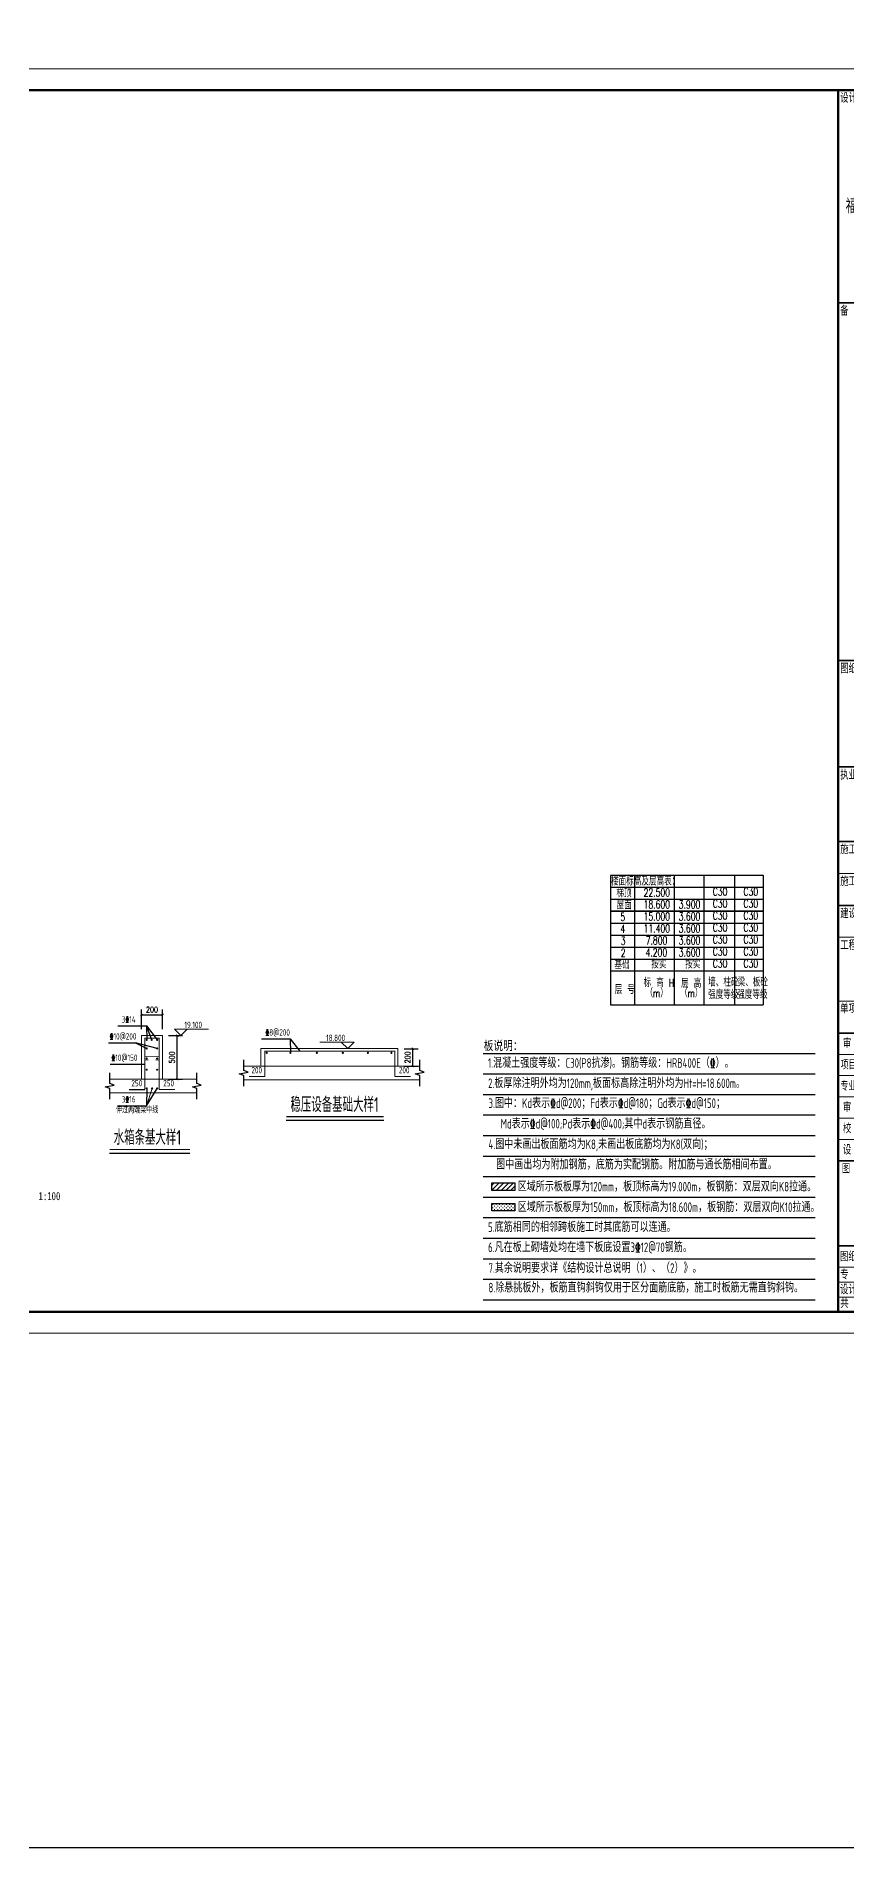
# Model space of a CAD drawing. Extents: x 3968514 to 5230306, y -516551 to -228246.
# Drawn here: x 4891499 to 4929560, y -516551 to -431451 of the extents above; entities that cross this region are included whole.
import ezdxf
from ezdxf.enums import TextEntityAlignment as Align

# ---------------------------------------------------------------- set-up
doc = ezdxf.new("R2010")
doc.units = 0
doc.header["$LTSCALE"] = 1000
doc.header["$MEASUREMENT"] = 0
for name, color, linetype in [('-S-text', 7, 'Continuous'), ('1', 2, 'Continuous'), ('DIM_SYMB', 3, 'Continuous'), ('ELEV', 3, 'Continuous'), ('HIDE_BEAMDIMMASS', 2, 'Continuous'), ('PUB_TEXT', 7, 'Continuous'), ('S-PUB_DIM', 3, 'Continuous'), ('TQ_DESIGNER2000', 7, 'Continuous'), ('墙柱楼面标高', 7, 'Continuous'), ('总说明', 7, 'Continuous'), ('桩-说明', 7, 'Continuous')]:
    doc.layers.add(name, color=color, linetype=linetype)
for name, color, linetype, lineweight in [('_0', 7, 'Continuous', 0), ('DIM_ELEV', 3, 'Continuous', 15), ('FLOOR-HATCH', 252, 'Continuous', 15), ('FRAME', 3, 'Continuous', 18), ('PKPM_BEAM_Select', 50, 'Continuous', 0), ('TITLE', 7, 'Continuous', 25)]:
    doc.layers.add(name, color=color, linetype=linetype, lineweight=lineweight)
doc.styles.add('-黑体', font='simhei.ttf', dxfattribs={"width": 0.8})
doc.styles.add('_HZTXT', font='simplex.shx', dxfattribs={"width": 0.8, "bigfont": 'hztxt.shx'})
doc.styles.add('_TCH_DIM_T3', font='SIMPLEX.shx', dxfattribs={"width": 0.7, "bigfont": 'GBCBIG.shx'})
doc.styles.add('DXFS', font='txt.shx', dxfattribs={"width": 0.7, "bigfont": 'dxfs.shx'})
doc.styles.add('FRAME', font='simhei.ttf', dxfattribs={"width": 0.7})
doc.styles.add('HZ', font='txt.shx', dxfattribs={"width": 0.8, "bigfont": 'hztxt.shx'})
doc.styles.add('TSSD_REIN', font='Tssdeng.shx', dxfattribs={"width": 0.7, "bigfont": 'hztxt.shx'})
doc.dimstyles.new('_TCH_ARCH&&100', dxfattribs={"dimtxt": 255, "dimasz": 100, "dimexe": 250, "dimexo": 300, "dimgap": 122.5, "dimtad": 1, "dimdec": 0, "dimzin": 0, "dimdsep": 46, "dimtxsty": '_TCH_DIM_T3', "dimblk": 'ARCHTICK', "dimcen": 0.09, "dimclrt": 7, "dimazin": 2, "dimtfac": 1, "dimtdec": 0, "dimtix": 1, "dimtmove": 2, "dimatfit": 3, "dimfxl": 150, "dimtolj": 1, "dimtzin": 0, "dimarcsym": 0})

# ---------------------------------------------------------------- blocks, each defined once
blk = doc.blocks.new('gsdgsfrtr')
at = {"layer": '墙柱楼面标高'}
for p, q in [((-524913, -1071132), (-517735, -1071132)), ((-523781, -1071150), (-523781, -1077231)), ((-521915, -1071132), (-521915, -1077231)), ((-520529, -1071132), (-520529, -1077231)), ((-519087, -1071132), (-519086, -1077231)), ((-517735, -1071132), (-517735, -1077231)), ((-524913, -1071695), (-517735, -1071695)), ((-524913, -1071695), (-517735, -1071695)), ((-524913, -1072259), (-517735, -1072259)), ((-524913, -1072822), (-517735, -1072822)), ((-524913, -1073385), (-517735, -1073385)), ((-524913, -1073948), (-517735, -1073948)), ((-524913, -1074511), (-517735, -1074511)), ((-524913, -1075074), (-517735, -1075074)), ((-524913, -1075074), (-517735, -1075074)), ((-524913, -1075074), (-517735, -1075074)), ((-524913, -1075637), (-517735, -1075637)), ((-524913, -1075637), (-517735, -1075637)), ((-524913, -1075637), (-517735, -1075637)), ((-524913, -1077231), (-517735, -1077231))]:
    blk.add_line(p, q, dxfattribs=at)
blk.add_lwpolyline([(-524913, -1071149), (-524913, -1077231)], dxfattribs=at)
at = {"layer": '墙柱楼面标高', "style": 'HZ', "width": 0.7}
for s, p in [('楼面标高及层高表：', (-524881, -1071619)), ('梯顶', (-524631, -1072173)), ('22.500', (-523355, -1072137)), ('C30', (-520108, -1072097)), ('C30', (-518666, -1072097)), ('屋面', (-524626, -1072742)), ('5', (-524446, -1073287)), ('18.600', (-523355, -1072700)), ('15.000', (-523355, -1073263)), ('3.900', (-521707, -1072700)), ('3.600', (-521707, -1073263)), ('C30', (-520108, -1072660)), ('C30', (-520108, -1073223)), ('C30', (-518666, -1072660)), ('C30', (-518666, -1073223)), ('4', (-524446, -1073850)), ('11.400', (-523355, -1073826)), ('3.600', (-521707, -1073826)), ('C30', (-520108, -1073786)), ('C30', (-518666, -1073786)), ('3', (-524428, -1074413)), ('2', (-524428, -1074976)), ('4.200', (-523263, -1074952)), ('7.800', (-523257, -1074389)), ('3.600', (-521707, -1074389)), ('3.600', (-521707, -1074952)), ('C30', (-520108, -1074349)), ('C30', (-520108, -1074912)), ('C30', (-518666, -1074349)), ('C30', (-518666, -1074912)), ('基础', (-524725, -1075539)), ('按实', (-522993, -1075515)), ('按实', (-521400, -1075515)), ('C30', (-520108, -1075475)), ('C30', (-518666, -1075475)), ('层 号', (-524710, -1076708)), ('标 高 H', (-523356, -1076384)), ('（m）', (-523268, -1076864)), ('层 高', (-521595, -1076421)), ('（m）', (-521641, -1076864)), ('墙、柱砼', (-520320, -1076363)), ('梁、板砼', (-518937, -1076363)), ('强度等级', (-520323, -1076942)), ('强度等级', (-518957, -1076942))]:
    blk.add_text(s, height=376, dxfattribs=at).set_placement(p)
blk = doc.blocks.new('_ArchTick')
at = {"color": 0, "linetype": 'ByBlock', "const_width": 0.4}
blk.add_lwpolyline([(-0.5, -0.5), (0.5, 0.5)], dxfattribs=at)
blk = doc.blocks.new('*D857')
at = {"layer": 'Defpoints', "color": 0, "transparency": 16777216}
for p in [(4908472, -479012), (4909188, -479012), (4908472, -479833)]:
    blk.add_point(p, dxfattribs=at)
at = {"layer": 'S-PUB_DIM', "color": 0, "lineweight": -2, "transparency": 16777216}
for p, q in [((4908772, -479012), (4909438, -479012)), ((4909188, -479833), (4909188, -479012)), ((4908772, -479833), (4909438, -479833))]:
    blk.add_line(p, q, dxfattribs=at)
at = {"layer": 'S-PUB_DIM', "color": 0, "lineweight": -2, "transparency": 16777216, "xscale": 100, "yscale": 100, "zscale": 100}
for p, rotation in [((4909188, -479012), 90), ((4909188, -479833), 270)]:
    blk.add_blockref('_ArchTick', p, dxfattribs=dict(at, rotation=rotation))
at = {"layer": 'S-PUB_DIM', "color": 7, "transparency": 16777216, "insert": (4908938, -479422), "char_height": 255, "attachment_point": 5, "rotation": 90, "style": '_TCH_DIM_T3'}
blk.add_mtext('\\A1;200', dxfattribs=at)
blk = doc.blocks.new('*D856')
at = {"layer": 'Defpoints', "color": 0, "transparency": 16777216}
for p in [(4897406, -478400), (4898122, -478400), (4897406, -480447)]:
    blk.add_point(p, dxfattribs=at)
at = {"layer": 'S-PUB_DIM', "color": 0, "lineweight": -2, "transparency": 16777216}
for p, q in [((4897706, -478400), (4898372, -478400)), ((4898122, -480447), (4898122, -478400)), ((4897706, -480447), (4898372, -480447))]:
    blk.add_line(p, q, dxfattribs=at)
at = {"layer": 'S-PUB_DIM', "color": 0, "lineweight": -2, "transparency": 16777216, "xscale": 100, "yscale": 100, "zscale": 100}
for p, rotation in [((4898122, -478400), 90), ((4898122, -480447), 270)]:
    blk.add_blockref('_ArchTick', p, dxfattribs=dict(at, rotation=rotation))
at = {"layer": 'S-PUB_DIM', "color": 7, "transparency": 16777216, "insert": (4897872, -479424), "char_height": 255, "attachment_point": 5, "rotation": 90, "style": '_TCH_DIM_T3'}
blk.add_mtext('\\A1;500', dxfattribs=at)
blk = doc.blocks.new('*D855')
at = {"layer": 'Defpoints', "color": 0, "transparency": 16777216}
for p in [(4897429, -477428), (4896438, -478400), (4897429, -478400)]:
    blk.add_point(p, dxfattribs=at)
at = {"layer": 'S-PUB_DIM', "color": 0, "lineweight": -2, "transparency": 16777216}
for p, q in [((4896438, -478100), (4896438, -477178)), ((4897429, -478100), (4897429, -477178)), ((4896438, -477428), (4897429, -477428))]:
    blk.add_line(p, q, dxfattribs=at)
at = {"layer": 'S-PUB_DIM', "color": 0, "lineweight": -2, "transparency": 16777216, "xscale": 100, "yscale": 100, "zscale": 100, "rotation": 180}
blk.add_blockref('_ArchTick', (4896438, -477428), dxfattribs=at)
at = {"layer": 'S-PUB_DIM', "color": 0, "lineweight": -2, "transparency": 16777216, "xscale": 100, "yscale": 100, "zscale": 100}
blk.add_blockref('_ArchTick', (4897429, -477428), dxfattribs=at)
at = {"layer": 'S-PUB_DIM', "color": 7, "transparency": 16777216, "insert": (4896934, -477178), "char_height": 255, "attachment_point": 5, "style": '_TCH_DIM_T3'}
blk.add_mtext('\\A1;200', dxfattribs=at)
blk = doc.blocks.new('A$C0B803521')
at = {"layer": 'FRAME'}
h = blk.add_hatch(color=256, dxfattribs=at)
h.paths.add_polyline_path([(-21025, 90227), (-20017, 91236), (-19135, 90354), (-18955, 90354), (-20278, 91677), (-21728, 90227), (-20278, 88777), (-18828, 90227), (-19604, 90227), (-19604, 89631), (-20017, 89218)], flags=0)
edge = h.paths.add_edge_path(flags=0)
edge.add_arc((-20199, 90039), 69.1, 0, 45, ccw=False)
edge.add_line((-20130, 90039), (-20130, 89455))
edge.add_line((-20130, 89455), (-20014, 89339))
edge.add_line((-20014, 89339), (-19815, 89537))
edge.add_line((-19815, 89537), (-19815, 90148))
edge.add_arc((-19884, 90148), 69.1, 360, 405)
edge.add_line((-19835, 90197), (-20329, 90690))
edge.add_arc((-20378, 90642), 69.1, 45, 135)
edge.add_line((-20426, 90690), (-20541, 90576))
edge.add_arc((-20492, 90527), 69.1, 135, 225)
edge.add_line((-20541, 90478), (-20150, 90088))
edge = h.paths.add_edge_path(flags=0)
edge.add_arc((-19698, 90520), 192, 0, 180)
edge.add_arc((-19698, 90520), 192, 180, 360)
h.paths.add_polyline_path([(-20637, 88777), (-20539, 88777), (-21971, 90208), (-20502, 91677), (-20600, 91677), (-22068, 90208)], flags=0)
at = {"layer": 'FRAME', "lineweight": 18}
for p, q in [((-100043, 93652), (-100043, 34252)), ((-15943, 93652), (-100043, 93652)), ((-15943, 34252), (-15943, 93652)), ((-16943, 55852), (-23943, 55852)), ((-16943, 52852), (-23943, 52852)), ((-16943, 49852), (-23943, 49852)), ((-21943, 48352), (-21943, 42352)), ((-19443, 48352), (-19443, 42352)), ((-16943, 47352), (-23943, 47352)), ((-16943, 46352), (-23943, 46352)), ((-16943, 45352), (-23943, 45352)), ((-16943, 44352), (-23943, 44352)), ((-16943, 43352), (-23943, 43352)), ((-22193, 38352), (-22193, 35252)), ((-16943, 37352), (-23943, 37352)), ((-16943, 36652), (-23943, 36652)), ((-20443, 37352), (-20443, 35252)), ((-18693, 37352), (-18693, 35252)), ((-16943, 35952), (-23943, 35952)), ((-100043, 34252), (-15943, 34252))]:
    blk.add_line(p, q, dxfattribs=at)
at = {"layer": 'FRAME', "lineweight": 35}
for p, q in [((-97543, 92652), (-99543, 92652)), ((-99543, 92652), (-99543, 70152)), ((-23943, 82652), (-16943, 82652)), ((-16943, 65852), (-23943, 65852)), ((-16943, 60852), (-23943, 60852)), ((-16943, 57352), (-23943, 57352)), ((-16943, 54352), (-23943, 54352)), ((-16943, 48352), (-23943, 48352)), ((-16943, 42352), (-23943, 42352)), ((-16943, 38352), (-23943, 38352))]:
    blk.add_line(p, q, dxfattribs=at)
at = {"layer": 'FRAME', "lineweight": 140}
for p, q in [((-97543, 92652), (-97543, 35252)), ((-16943, 92652), (-97543, 92652)), ((-16943, 35252), (-16943, 92652)), ((-97543, 35252), (-16943, 35252))]:
    blk.add_line(p, q, dxfattribs=at)
at = {"layer": 'FRAME', "lineweight": 70}
blk.add_line((-23943, 92652), (-23943, 35252), dxfattribs=at)
at = {"layer": 'FRAME', "lineweight": 18}
for points in [[(-99043, 70152), (-99043, 92652)], [(-98543, 70152), (-98543, 92652)], [(-98043, 70152), (-98043, 92652)], [(-97543, 90152), (-99543, 90152)], [(-97543, 87652), (-99543, 87652)], [(-97543, 85152), (-99543, 85152)], [(-97543, 82652), (-99543, 82652)], [(-97543, 80152), (-99543, 80152)], [(-97543, 77652), (-99543, 77652)], [(-97543, 75152), (-99543, 75152)], [(-97543, 72652), (-99543, 72652)]]:
    blk.add_lwpolyline(points, dxfattribs=at)
at = {"layer": 'FRAME', "lineweight": 35}
blk.add_lwpolyline([(-97543, 70152), (-99543, 70152)], dxfattribs=at)
at = {"layer": 'FRAME', "char_height": 350, "attachment_point": 5, "rotation": 90, "style": 'DXFS'}
for s, insert, width in [('日   期', (-99319, 91415), 1350.55), ('签   名   ', (-99289, 88930), 1430.08), ('专   业', (-99284, 86439), 1489.43), ('日  期', (-99293, 83691), 1132.5), ('签  名   ', (-99293, 81402), 1185), ('专  业', (-99293, 78902), 1132.5), ('日  期', (-99293, 76402), 1132.5), ('签  名   ', (-99293, 73902), 1185)]:
    blk.add_mtext(s, dxfattribs=dict(at, insert=insert, width=width))
at = {"layer": 'FRAME', "style": 'FRAME'}
for s, insert, char_height, width, attachment_point in [('设计单位', (-23843, 92502), 400, 2368.14, 1), ('福建医工设计院有限公司', (-20443, 87187), 600, 9859.32, 5), ('国家住建部', (-20359, 85288), 500, 2944.75, 5), ('化工石化医药行业', (-20359, 84447), 500, 4781.36, 5), ('甲级 A135009049', (-20359, 83644), 500, 4439.66, 5), ('备  注', (-23843, 82502), 400, 1758.31, 1), ('{\\W0.55;本图未经设计院签字、盖章无效。}', (-23176, 81291), 400, 6834.92, 7), ('图纸专用章', (-23843, 65702), 400, 2928.14, 1), ('执业章', (-23843, 60702), 400, 3554.58, 1), ('施工图审查机构', (-23843, 57202), 400, 5412.54, 1), ('施工图审查合格书编号', (-23843, 55702), 400, 6008.14, 1), ('建设单位', (-23843, 54193), 400, 2375.25, 1), ('工程名称', (-23843, 52702), 400, 2368.14, 1), ('单项工程', (-23843, 49725), 400, 2349.15, 1), ('审    定', (-22943, 47865), 400, 2342.03, 5), ('审    核', (-22943, 44865), 400, 2356.27, 5), ('校    对', (-22943, 43865), 400, 2370.51, 5), ('设    计', (-22943, 42865), 400, 2363.39, 5), (' 图    名', (-23959, 42202), 400, 1860.82, 1), ('图纸编号', (-23068, 37852), 400, 2325.42, 5), ('专    业', (-23068, 37002), 400, 2057.29, 5), ('比  例', (-19568, 37002), 400, 1677.63, 5), ('设计阶段', (-23068, 36302), 400, 2361.02, 5), ('共    张', (-23068, 35652), 400, 2045.42, 5), ('第    张', (-21318, 35652), 400, 2050.17, 5), ('版  次', (-19568, 35602), 400, 1753.56, 5), ('日  期', (-19568, 36302), 400, 1618.31, 5)]:
    blk.add_mtext(s, dxfattribs=dict(at, insert=insert, char_height=char_height, width=width, attachment_point=attachment_point))
at = {"layer": 'FRAME', "lineweight": 18, "insert": (-99293, 71402), "char_height": 350, "width": 1132.5, "attachment_point": 5, "rotation": 90, "style": 'DXFS'}
blk.add_mtext('专  业', dxfattribs=at)
at = {"layer": 'FRAME', "lineweight": 18, "char_height": 400, "attachment_point": 5, "style": 'FRAME'}
for s, insert, width in [('{\\W0.65;项目负责人}', (-22908, 46865), 2758.64), ('{\\W0.65;专业负责人}', (-22915, 45865), 2763.05)]:
    blk.add_mtext(s, dxfattribs=dict(at, insert=insert, width=width))
at = {"layer": 'TQ_DESIGNER2000', "style": 'TSSD_REIN', "width": 0.7}
blk.add_text('结构', height=450, dxfattribs=at).set_placement((-21289, 36784), align=Align.CENTER)

msp = doc.modelspace()

# ---------------------------------------------------------------- hatches: boundary and pattern name
at = {"layer": 'FLOOR-HATCH'}
h = msp.add_hatch(dxfattribs=at)
h.set_pattern_fill('ANSI31', color=256, scale=100, style=0)
h.set_pattern_definition([(45, (-15269540.35, 11353708.84), (-112.2532015, 112.2532015), [])])
h.paths.add_polyline_path([(4912890.82153, -485312.94898), (4913970.82153, -485312.94898), (4913970.82153, -485672.94898), (4912890.82153, -485672.94898)], flags=0)
h = msp.add_hatch(dxfattribs=at)
h.set_pattern_fill('CROSS', color=256, scale=50, style=0)
h.set_pattern_definition([(0, (0, 0), (79.375, 79.375), [39.6875, -119.0625]), (90, (19.84, -19.84), (-79.375, 79.375), [39.6875, -119.0625])])
h.paths.add_polyline_path([(4912890.82153, -486277.58977), (4913970.82153, -486277.58977), (4913970.82153, -486637.58977), (4912890.82153, -486637.58977)], flags=0)

# ---------------------------------------------------------------- linework, layer by layer
at = {"layer": '-S-text', "color": 8}
for p, q in [((4912491.51359, -479232.10107), (4928069.16048, -479232.10107)), ((4912491.51359, -480196.74186), (4928069.16048, -480196.74186)), ((4912491.51359, -481161.38266), (4928069.16048, -481161.38266)), ((4912491.51359, -482126.02345), (4928069.16048, -482126.02345)), ((4912491.51359, -483090.66424), (4928069.16048, -483090.66424)), ((4912491.51359, -484055.30504), (4928069.16048, -484055.30504)), ((4912491.51359, -485019.94583), (4928069.16048, -485019.94583)), ((4912491.51359, -485984.58662), (4928069.16048, -485984.58662)), ((4912491.51359, -486949.22742), (4928069.16048, -486949.22742)), ((4912491.51359, -487913.86821), (4928069.16048, -487913.86821)), ((4912491.51359, -488878.50901), (4928069.16048, -488878.50901)), ((4912491.51359, -489843.1498), (4928069.16048, -489843.1498)), ((4912491.51359, -490807.79059), (4928069.16048, -490807.79059))]:
    msp.add_line(p, q, dxfattribs=at)
at = {"color": 3, "linetype": 'ByBlock'}
for p, q in [((4895330.43023, -477942.46867), (4896674.57107, -477942.46867)), ((4896674.57107, -477942.46867), (4897177.33198, -478597.11878)), ((4896674.57107, -477942.46867), (4896686.83823, -478597.11878)), ((4896923.6387, -478597.11878), (4896674.57107, -477942.46867)), ((4894892.87485, -478739.86641), (4896163.6364, -478739.86641)), ((4896163.6364, -478739.86641), (4896686.83823, -479001.79016)), ((4897177.33198, -479001.79016), (4896163.6364, -478739.86641)), ((4902077.2227, -478553.70773), (4903421.36354, -478553.70773)), ((4903421.36354, -478553.70773), (4903881.69608, -479126.69783)), ((4903421.36354, -478553.70773), (4903433.63071, -479208.35784)), ((4894974.00932, -479741.24339), (4896575.38067, -479741.24339)), ((4896674.57107, -481693.35015), (4897177.33198, -480881.3887)), ((4896686.83823, -480881.3887), (4896674.57107, -481693.35015)), ((4895330.43023, -481693.35015), (4896674.57107, -481693.35015))]:
    msp.add_line(p, q, dxfattribs=at)
msp.add_lwpolyline([(3968514.34775, -228245.96157), (5230305.55234, -228245.96157), (5230305.55234, -516551.15959), (3968514.34775, -516551.15959)], close=True)
at = {"color": 1, "const_width": 60}
msp.add_lwpolyline([(4918462.26375, -472547.20651), (4925640.88189, -472547.19531)], dxfattribs=at)
at = {"color": 1, "linetype": 'ByBlock', "const_width": 50}
for points in [[(4897267.6464, -480932.5671), (4897267.6464, -478515.45878), (4896599.94541, -478515.45878), (4896599.94541, -480938.42605)], [(4908333.18436, -480318.60739), (4908333.18436, -479126.69783), (4902237.26821, -479126.69783), (4902237.26821, -480324.46635)], [(4902237.26821, -480324.46635), (4901492.4093, -480324.46635)], [(4909078.04327, -480318.60739), (4908333.18436, -480318.60739)], [(4896599.94541, -480938.42605), (4895855.08649, -480938.42605)], [(4898012.50531, -480932.5671), (4897267.6464, -480932.5671)]]:
    msp.add_lwpolyline(points, dxfattribs=at)
for points in [[(4896686.83823, -478622.319, -1), (4896686.83823, -478571.91856, -1), (4896686.83823, -478622.319, -1)], [(4896686.83823, -479026.99038, -1), (4896686.83823, -478976.58994, -1), (4896686.83823, -479026.99038, -1)], [(4896923.6387, -478622.319, -1), (4896923.6387, -478571.91856, -1), (4896923.6387, -478622.319, -1)], [(4897177.33198, -478622.319, -1), (4897177.33198, -478571.91856, -1), (4897177.33198, -478622.319, -1)], [(4897177.33198, -479026.99038, -1), (4897177.33198, -478976.58994, -1), (4897177.33198, -479026.99038, -1)], [(4896686.83823, -479500.16051, -1), (4896686.83823, -479449.76007, -1), (4896686.83823, -479500.16051, -1)], [(4896686.83823, -480025.34651, -1), (4896686.83823, -479974.94607, -1), (4896686.83823, -480025.34651, -1)], [(4897177.33198, -479500.16051, -1), (4897177.33198, -479449.76007, -1), (4897177.33198, -479500.16051, -1)], [(4897177.33198, -480025.34651, -1), (4897177.33198, -479974.94607, -1), (4897177.33198, -480025.34651, -1)], [(4902324.16103, -479233.55806, -1), (4902324.16103, -479183.15762, -1), (4902324.16103, -479233.55806, -1)], [(4903433.63071, -479233.55806, -1), (4903433.63071, -479183.15762, -1), (4903433.63071, -479233.55806, -1)], [(4904676.23776, -479233.55806, -1), (4904676.23776, -479183.15762, -1), (4904676.23776, -479233.55806, -1)], [(4905896.65947, -479233.55806, -1), (4905896.65947, -479183.15762, -1), (4905896.65947, -479233.55806, -1)], [(4907072.71051, -479233.55806, -1), (4907072.71051, -479183.15762, -1), (4907072.71051, -479233.55806, -1)], [(4908177.76259, -479233.55806, -1), (4908177.76259, -479183.15762, -1), (4908177.76259, -479233.55806, -1)], [(4896686.83823, -480906.58892, -1), (4896686.83823, -480856.18848, -1), (4896686.83823, -480906.58892, -1)], [(4896941.1846, -480906.58892, -1), (4896941.1846, -480856.18848, -1), (4896941.1846, -480906.58892, -1)], [(4897177.33198, -480906.58892, -1), (4897177.33198, -480856.18848, -1), (4897177.33198, -480906.58892, -1)]]:
    msp.add_lwpolyline(points, format="xyb", dxfattribs=at)
at = {"layer": '1', "color": 2, "linetype": 'ByBlock', "const_width": 40}
msp.add_lwpolyline([(4896772.23397, -479544.80117), (4896591.21641, -479544.80117), (4896591.21641, -479388.54498), (4897267.6464, -479388.54498), (4897267.6464, -479544.80117), (4897086.62884, -479544.80117)], dxfattribs=at)
at = {"layer": '_0', "color": 0}
for p, q in [((4901246.05021, -479833.08999), (4909504.84177, -479833.08999)), ((4894947.37869, -480447.04969), (4899039.35169, -480447.04969)), ((4901246.05021, -480472.36382), (4909504.84177, -480472.36382)), ((4894947.37869, -481086.32352), (4899039.35169, -481086.32352))]:
    msp.add_line(p, q, dxfattribs=at)
for points in [[(4896438.37277, -478400.44318), (4897429.21903, -478400.44318), (4897429.21903, -480447.04969), (4896438.37277, -480447.04969)], [(4902052.50872, -479011.68224), (4908471.57015, -479011.68224), (4908471.57015, -479833.08999), (4902052.50872, -479833.08999)]]:
    msp.add_lwpolyline(points, close=True, dxfattribs=at)
at = {"layer": 'DIM_ELEV'}
for p, q in [((4898284.41434, -478400.44318), (4897984.41434, -478100.44318)), ((4897984.41434, -478100.44318), (4899591.35508, -478100.44318)), ((4898284.41434, -478400.44318), (4898584.41434, -478100.44318)), ((4906425.20821, -478711.68224), (4904818.26746, -478711.68224)), ((4906125.20821, -479011.68224), (4905825.20821, -478711.68224)), ((4906255.90462, -479011.68224), (4905825.20821, -479011.68224)), ((4906125.20821, -479011.68224), (4906425.20821, -478711.68224))]:
    msp.add_line(p, q, dxfattribs=at)
at = {"layer": 'DIM_SYMB', "color": 0}
for points in [[(4901246.05021, -480772.36382), (4901246.05021, -480265.2269), (4901036.05021, -480188.79315), (4901456.05021, -480114.73582), (4901246.05021, -480040.2269), (4901246.05021, -479533.08999)], [(4909504.84177, -480772.36382), (4909504.84177, -480265.2269), (4909294.84177, -480188.79315), (4909714.84177, -480114.73582), (4909504.84177, -480040.2269), (4909504.84177, -479533.08999)], [(4894947.37869, -481386.32352), (4894947.37869, -480879.18661), (4894737.37869, -480802.75286), (4895157.37869, -480728.69553), (4894947.37869, -480654.18661), (4894947.37869, -480147.04969)], [(4899039.35169, -481386.32352), (4899039.35169, -480879.18661), (4898829.35169, -480802.75286), (4899249.35169, -480728.69553), (4899039.35169, -480654.18661), (4899039.35169, -480147.04969)]]:
    msp.add_lwpolyline(points, dxfattribs=at)
at = {"layer": 'PKPM_BEAM_Select', "color": 0}
msp.add_line((4896941.1846, -480881.3887), (4896674.57107, -481693.35015), dxfattribs=at)
at = {"layer": 'PUB_TEXT', "color": 0, "linetype": 'Continuous'}
for p, q in [((4903232.18841, -482374.09555, -1437.58805), (4907820.42387, -482374.09555, -1437.58805)), ((4894932.68764, -483915.65839, -1437.58805), (4898715.26186, -483915.65839, -1437.58805))]:
    msp.add_line(p, q, dxfattribs=at)
at = {"layer": 'PUB_TEXT', "color": 0, "linetype": 'Continuous', "const_width": 56.25, "elevation": -1437.58805}
for points in [[(4903248.63401, -482209.69684), (4907819.15261, -482209.69684)], [(4894949.13324, -483751.25968), (4898713.9906, -483751.25968)]]:
    msp.add_lwpolyline(points, dxfattribs=at)
at = {"layer": 'TITLE'}
for points in [[(4912890.82153, -485312.94898), (4913970.82153, -485312.94898), (4913970.82153, -485672.94898), (4912890.82153, -485672.94898), (4912890.82153, -485312.94898)], [(4912890.82153, -486277.58977), (4913970.82153, -486277.58977), (4913970.82153, -486637.58977), (4912890.82153, -486637.58977), (4912890.82153, -486277.58977)]]:
    msp.add_lwpolyline(points, dxfattribs=at)

# ---------------------------------------------------------------- block references
for name, p in [('A$C0B803521', (4953097.22863, -526631.20711)), ('gsdgsfrtr', (5443375.65458, 600274.42758))]:
    msp.add_blockref(name, p)

# ---------------------------------------------------------------- texts
at = {"layer": 'ELEV', "color": 0, "style": 'TSSD_REIN', "width": 0.7}
for s, p in [('稳压设备基础大样1', (4903436.11531, -481990.99445, -1437.58805)), ('水箱条基大样1', (4895136.61454, -483532.55729, -1437.58805))]:
    msp.add_text(s, height=700, dxfattribs=at).set_placement(p)
at = {"layer": 'HIDE_BEAMDIMMASS', "color": 0, "style": 'TSSD_REIN', "width": 0.7}
for s, p in [('%%13210@200', (4894948.37738, -478675.01839)), ('3%%13214', (4895514.54802, -477877.62065)), ('\x848@200', (4902261.34049, -478488.85971)), ('%%13210@150', (4895029.51185, -479676.39537)), ('200', (4901604.2551, -480259.61833)), ('200', (4908526.8229, -480259.61833)), ('250', (4895966.9323, -480873.57803)), ('250', (4897461.28494, -480873.57803)), ('3%%13216', (4895514.54802, -481628.50213)), ('伸过两端梁中线', (4895246.98089, -482131.26098))]:
    msp.add_text(s, height=300, dxfattribs=at).set_placement(p, align=Align.BOTTOM_LEFT)
for s, p in [('19.100', (4898457.45075, -478043.68243)), ('18.800', (4905112.17179, -478654.92148))]:
    msp.add_text(s, height=300, dxfattribs=at).set_placement(p)
at = {"layer": 'PUB_TEXT', "style": '-黑体', "width": 0.8}
msp.add_text('1:100', height=375.527426, dxfattribs=at).set_placement((4891608.42465, -486124.39871))
at = {"layer": '总说明', "style": '_HZTXT', "width": 0.75}
msp.add_text('板说明：', height=450, dxfattribs=at).set_placement((4912512.07424, -479120.0626))
at = {"layer": '桩-说明', "style": 'TSSD_REIN', "width": 0.7}
for s, p in [('1.混凝土强度等级：C30(P8抗渗)。钢筋等级：HRB400E（%%132）。', (4912712.69207, -479909.636)), ('2.板厚除注明外均为120mm,板面标高除注明外均为Ht=H=18.600m。', (4912717.72808, -480862.02991)), ('5.底筋相同的相邻跨板施工时其底筋可以连通。', (4912717.77532, -487619.38203)), ('6.凡在板上砌墙处均在墙下板底设置3%%13212@70钢筋。', (4912717.83013, -488567.93276)), ('7.其余说明要求详《结构设计总说明（1）、（2）》。', (4912734.03498, -489540.92748)), ('8.除悬挑板外，板筋直钩斜钩仅用于区分面筋底筋，施工时板筋无需直钩斜钩。', (4912734.03498, -490463.05577))]:
    msp.add_text(s, height=450, dxfattribs=at).set_placement(p)
for s, p in [('3.图中：Kd表示%%132d@200；Fd表示%%132d@180；Gd表示%%132d@150；', (4912737.15359, -481572.74167)), ('   Md表示%%132d@100;Pd表示%%132d@400;其中d表示钢筋直径。', (4912737.15359, -482537.38247)), ('4.图中未画出板面筋均为K8,未画出板底筋均为K8(双向)；', (4912737.15359, -483502.02326)), ('图中画出均为附加钢筋，底筋为实配钢筋。附加筋与通长筋相间布置。', (4913095.43726, -484454.76624)), ('区域所示板板厚为120mm，板顶标高为19.000m，板钢筋：双层双向K8拉通。', (4914105.82153, -485492.94898)), ('区域所示板板厚为150mm，板顶标高为18.600m，板钢筋：双层双向K10拉通。', (4914105.82153, -486457.58977))]:
    msp.add_text(s, height=450, dxfattribs=at).set_placement(p, align=Align.MIDDLE_LEFT)

# ---------------------------------------------------------------- dimensions: what is measured, and where the dimension line sits
at = {"layer": 'S-PUB_DIM', "color": 0}
dim = msp.add_aligned_dim(p1=(4896438.37277, -478400.44318), p2=(4897429.21903, -478400.44318), distance=972.57201, text='200', dimstyle='_TCH_ARCH&&100', dxfattribs=at)
dim.commit()
dim.dimension.update_dxf_attribs({"geometry": '*D855', "text_midpoint": (4896933.7959, -477177.87117)})
at = {"layer": 'S-PUB_DIM'}
for p1, p2, text, picture, middle in [((4897406.03219, -480447.04969), (4897406.03219, -478400.44318), '500', '*D856', (4897872.09529, -479423.74644)), ((4908471.57015, -479833.08999), (4908471.57015, -479011.68224), '200', '*D857', (4908937.63325, -479422.38611))]:
    dim = msp.add_aligned_dim(p1=p1, p2=p2, distance=-716.0631, text=text, dimstyle='_TCH_ARCH&&100', dxfattribs=at)
    dim.commit()
    dim.dimension.update_dxf_attribs({"geometry": picture, "text_midpoint": middle})

doc.saveas('drawing.dxf')
